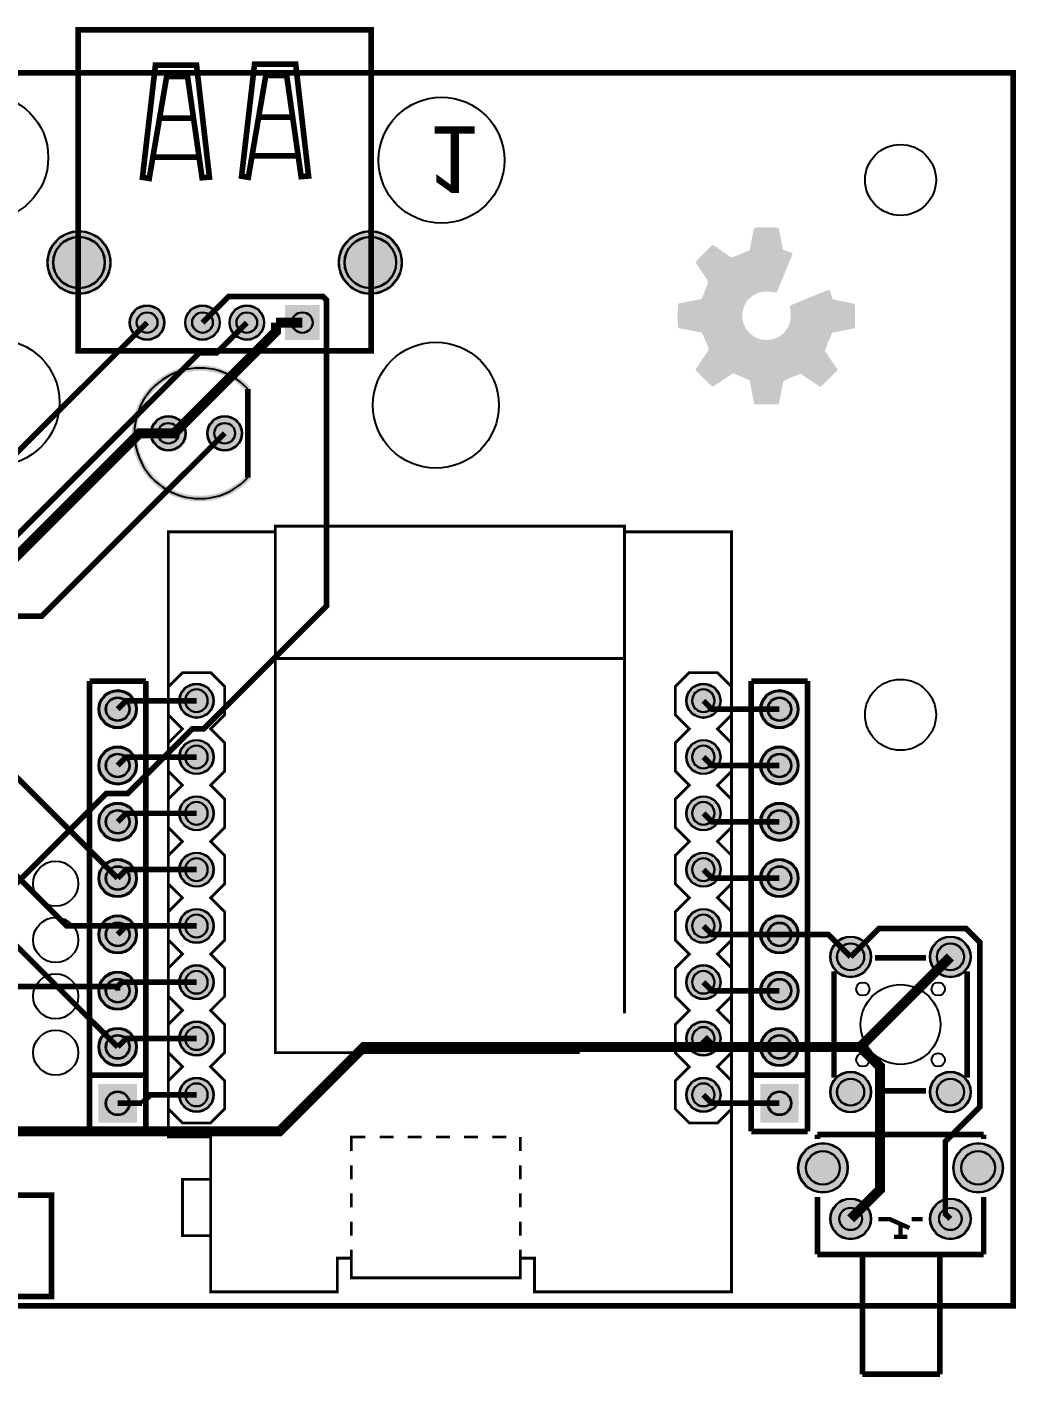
# Model space of a CAD drawing. Header units: millimetres. Extents: x 0 to 114, y 63 to 124.
# Drawn here: x 69.8 to 114.4, y 62.8 to 123.7 of the extents above; entities that cross this region are included whole.
import ezdxf

# ---------------------------------------------------------------- set-up
doc = ezdxf.new("R2010")
doc.units = ezdxf.units.MM
for name, color, linetype, true_color in [('BoardOutLine', 7, 'Continuous', 0xff00ff), ('BottomLayer', 7, 'Continuous', 0x0000ff), ('BottomSilkLayer', 7, 'Continuous', 0x66cc33), ('BottomSolderMaskLayer', 7, 'Continuous', 0xaa00ff), ('Document', 7, 'Continuous', 0xffffff), ('Multi-Layer', 7, 'Continuous', 0xc0c0c0), ('TopLayer', 7, 'Continuous', 0xff0000), ('TopSilkLayer', 7, 'Continuous', 0xffcc00), ('TopSolderMaskLayer', 7, 'Continuous', 0x800080)]:
    doc.layers.add(name, color=color, linetype=linetype, true_color=true_color)
doc.styles.get("Standard").update_dxf_attribs({"font": 'arial.ttf'})

msp = doc.modelspace()

# ---------------------------------------------------------------- hatches: boundary and pattern name
at = {"layer": 'BottomSolderMaskLayer'}
for points in [[(70.745, 113.115, 1), (73.596, 113.115, 1)], [(83.885, 113.115, 1), (86.736, 113.115, 1)], [(74.453, 110.405, 1), (76.028, 110.405, 1)], [(76.953, 110.405, 1), (78.528, 110.405, 1)], [(78.953, 110.405, 1), (80.528, 110.405, 1)], [(83.028, 109.618), (81.453, 109.618), (81.453, 111.193), (83.028, 111.193)], [(75.413, 105.41, 1), (76.987, 105.41, 1)], [(77.953, 105.41, 1), (79.527, 105.41, 1)], [(73.047, 92.964, 1), (74.782, 92.964, 1)], [(76.691, 93.345, 1), (78.25, 93.345, 1)], [(99.551, 93.345, 1), (101.11, 93.345, 1)], [(102.892, 92.964, 1), (104.627, 92.964, 1)], [(76.691, 90.805, 1), (78.25, 90.805, 1)], [(99.551, 90.805, 1), (101.11, 90.805, 1)], [(73.047, 90.424, 1), (74.782, 90.424, 1)], [(102.892, 90.424, 1), (104.627, 90.424, 1)], [(76.691, 88.265, 1), (78.25, 88.265, 1)], [(99.551, 88.265, 1), (101.11, 88.265, 1)], [(73.047, 87.884, 1), (74.782, 87.884, 1)], [(102.892, 87.884, 1), (104.627, 87.884, 1)], [(76.691, 85.725, 1), (78.25, 85.725, 1)], [(99.551, 85.725, 1), (101.11, 85.725, 1)], [(73.047, 85.344, 1), (74.782, 85.344, 1)], [(102.892, 85.344, 1), (104.627, 85.344, 1)], [(73.047, 82.804, 1), (74.782, 82.804, 1)], [(76.691, 83.185, 1), (78.25, 83.185, 1)], [(99.551, 83.185, 1), (101.11, 83.185, 1)], [(102.892, 82.804, 1), (104.627, 82.804, 1)], [(106.045, 81.79, 1), (107.896, 81.79, 1)], [(110.545, 81.79, 1), (112.396, 81.79, 1)], [(73.047, 80.264, 1), (74.782, 80.264, 1)], [(76.691, 80.645, 1), (78.25, 80.645, 1)], [(99.551, 80.645, 1), (101.11, 80.645, 1)], [(102.892, 80.264, 1), (104.627, 80.264, 1)], [(73.047, 77.724, 1), (74.782, 77.724, 1)], [(76.691, 78.105, 1), (78.25, 78.105, 1)], [(99.551, 78.105, 1), (101.11, 78.105, 1)], [(102.892, 77.724, 1), (104.627, 77.724, 1)], [(76.691, 75.565, 1), (78.25, 75.565, 1)], [(99.551, 75.565, 1), (101.11, 75.565, 1)], [(106.045, 75.69, 1), (107.896, 75.69, 1)], [(110.545, 75.69, 1), (112.396, 75.69, 1)], [(73.047, 74.317), (73.047, 76.052), (74.782, 76.052), (74.782, 74.317)], [(102.892, 74.317), (102.892, 76.052), (104.627, 76.052), (104.627, 74.317)], [(104.595, 72.27, 1), (106.845, 72.27, 1)], [(111.595, 72.27, 1), (113.845, 72.27, 1)], [(106.044, 69.97, 1), (107.895, 69.97, 1)], [(110.545, 69.971, 1), (112.395, 69.971, 1)]]:
    msp.add_hatch(color=256, dxfattribs=at).paths.add_polyline_path(points)
at = {"layer": 'Document'}
for points in [[(79.688, 107.323), (79.636, 107.378), (79.582, 107.432), (79.527, 107.484), (79.47, 107.535), (79.412, 107.584), (79.353, 107.631), (79.293, 107.677), (79.231, 107.721), (79.168, 107.764), (79.104, 107.805), (79.039, 107.844), (78.973, 107.882), (78.906, 107.917), (78.838, 107.951), (78.77, 107.983), (78.7, 108.013), (78.629, 108.041), (78.558, 108.068), (78.486, 108.092), (78.414, 108.114), (78.341, 108.135), (78.267, 108.153), (78.193, 108.17), (78.119, 108.184), (78.044, 108.197), (77.969, 108.207), (77.893, 108.216), (77.818, 108.222), (77.742, 108.227), (77.666, 108.229), (77.59, 108.229), (77.514, 108.228), (77.438, 108.224), (77.363, 108.218), (77.287, 108.21), (77.212, 108.2), (77.137, 108.188), (77.062, 108.174), (76.988, 108.158), (76.914, 108.141), (76.841, 108.121), (76.768, 108.099), (76.696, 108.075), (76.625, 108.049), (76.554, 108.022), (76.484, 107.992), (76.415, 107.961), (76.347, 107.927), (76.28, 107.892), (76.213, 107.855), (76.148, 107.817), (76.084, 107.776), (76.021, 107.734), (75.959, 107.69), (75.898, 107.645), (75.838, 107.598), (75.78, 107.549), (75.723, 107.499), (75.668, 107.447), (75.614, 107.394), (75.561, 107.339), (75.51, 107.283), (75.46, 107.226), (75.412, 107.167), (75.365, 107.107), (75.321, 107.046), (75.277, 106.984), (75.236, 106.92), (75.196, 106.855), (75.158, 106.79), (75.122, 106.723), (75.087, 106.655), (75.055, 106.587), (75.024, 106.518), (74.995, 106.447), (74.968, 106.376), (74.943, 106.305), (74.92, 106.232), (74.899, 106.16), (74.88, 106.086), (74.862, 106.012), (74.847, 105.938), (74.834, 105.863), (74.823, 105.788), (74.814, 105.713), (74.807, 105.637), (74.801, 105.561), (74.798, 105.486), (74.797, 105.41), (74.798, 105.334), (74.801, 105.258), (74.807, 105.182), (74.814, 105.107), (74.823, 105.031), (74.834, 104.956), (74.847, 104.882), (74.863, 104.807), (74.88, 104.733), (74.899, 104.66), (74.92, 104.587), (74.943, 104.515), (74.968, 104.443), (74.995, 104.372), (75.024, 104.302), (75.055, 104.233), (75.088, 104.164), (75.122, 104.096), (75.158, 104.03), (75.196, 103.964), (75.236, 103.899), (75.278, 103.836), (75.321, 103.773), (75.366, 103.712), (75.412, 103.652), (75.46, 103.594), (75.51, 103.536), (75.561, 103.48), (75.614, 103.426), (75.668, 103.372), (75.724, 103.321), (75.781, 103.27), (75.839, 103.222), (75.898, 103.175), (75.959, 103.129), (76.021, 103.086), (76.084, 103.043), (76.149, 103.003), (76.214, 102.964), (76.28, 102.928), (76.348, 102.892), (76.416, 102.859), (76.485, 102.828), (76.555, 102.798), (76.626, 102.771), (76.697, 102.745), (76.769, 102.721), (76.842, 102.699), (76.915, 102.679), (76.989, 102.661), (77.063, 102.646), (77.138, 102.632), (77.212, 102.62), (77.288, 102.61), (77.363, 102.602), (77.439, 102.596), (77.515, 102.592), (77.591, 102.591), (77.666, 102.591), (77.742, 102.593), (77.818, 102.598), (77.894, 102.604), (77.969, 102.613), (78.044, 102.623), (78.119, 102.636), (78.194, 102.65), (78.268, 102.667), (78.341, 102.685), (78.414, 102.706), (78.487, 102.728), (78.559, 102.753), (78.63, 102.779), (78.7, 102.807), (78.77, 102.837), (78.839, 102.869), (78.907, 102.903), (78.974, 102.939), (79.04, 102.976), (79.105, 103.015), (79.169, 103.056), (79.232, 103.099), (79.293, 103.143), (79.354, 103.189), (79.413, 103.237), (79.471, 103.286), (79.527, 103.337), (79.582, 103.389), (79.636, 103.442), (79.688, 103.497), (79.7, 103.509), (79.714, 103.519), (79.728, 103.527), (79.744, 103.533), (79.76, 103.536), (79.776, 103.538), (79.793, 103.538), (79.81, 103.535), (79.825, 103.53), (79.841, 103.524), (79.855, 103.515), (79.868, 103.505), (79.879, 103.493), (79.889, 103.479), (79.897, 103.464), (79.903, 103.449), (79.907, 103.433), (79.908, 103.416), (79.908, 103.4), (79.905, 103.383), (79.901, 103.367), (79.894, 103.352), (79.885, 103.338), (79.875, 103.325), (79.82, 103.268), (79.765, 103.212), (79.707, 103.157), (79.648, 103.104), (79.588, 103.052), (79.527, 103.002), (79.464, 102.954), (79.4, 102.907), (79.335, 102.862), (79.269, 102.819), (79.202, 102.777), (79.133, 102.737), (79.064, 102.699), (78.994, 102.662), (78.923, 102.628), (78.85, 102.595), (78.778, 102.564), (78.704, 102.535), (78.629, 102.508), (78.554, 102.483), (78.479, 102.46), (78.402, 102.439), (78.326, 102.419), (78.248, 102.402), (78.171, 102.387), (78.093, 102.374), (78.014, 102.362), (77.936, 102.353), (77.857, 102.346), (77.778, 102.341), (77.699, 102.338), (77.619, 102.337), (77.54, 102.338), (77.461, 102.341), (77.382, 102.346), (77.303, 102.353), (77.225, 102.362), (77.146, 102.373), (77.068, 102.386), (76.99, 102.401), (76.913, 102.418), (76.836, 102.437), (76.76, 102.458), (76.684, 102.482), (76.609, 102.507), (76.535, 102.533), (76.461, 102.562), (76.388, 102.593), (76.316, 102.626), (76.244, 102.66), (76.174, 102.696), (76.105, 102.734), (76.036, 102.774), (75.969, 102.816), (75.903, 102.859), (75.837, 102.904), (75.773, 102.951), (75.711, 102.999), (75.649, 103.049), (75.589, 103.1), (75.53, 103.153), (75.473, 103.208), (75.417, 103.264), (75.362, 103.321), (75.309, 103.38), (75.258, 103.44), (75.208, 103.502), (75.159, 103.564), (75.113, 103.628), (75.068, 103.693), (75.024, 103.76), (74.982, 103.827), (74.943, 103.895), (74.904, 103.965), (74.868, 104.035), (74.834, 104.106), (74.801, 104.178), (74.77, 104.251), (74.741, 104.325), (74.714, 104.4), (74.689, 104.475), (74.666, 104.55), (74.645, 104.627), (74.626, 104.703), (74.609, 104.781), (74.593, 104.858), (74.58, 104.937), (74.569, 105.015), (74.56, 105.094), (74.553, 105.172), (74.547, 105.251), (74.544, 105.331), (74.543, 105.41), (74.544, 105.489), (74.547, 105.568), (74.553, 105.647), (74.56, 105.726), (74.569, 105.804), (74.58, 105.883), (74.593, 105.961), (74.608, 106.039), (74.626, 106.116), (74.645, 106.193), (74.666, 106.269), (74.689, 106.345), (74.714, 106.42), (74.741, 106.494), (74.77, 106.568), (74.801, 106.641), (74.833, 106.713), (74.868, 106.784), (74.904, 106.855), (74.942, 106.924), (74.982, 106.993), (75.024, 107.06), (75.067, 107.126), (75.112, 107.191), (75.159, 107.255), (75.207, 107.318), (75.257, 107.379), (75.309, 107.439), (75.362, 107.498), (75.416, 107.556), (75.472, 107.612), (75.53, 107.666), (75.589, 107.719), (75.649, 107.771), (75.71, 107.821), (75.773, 107.869), (75.837, 107.916), (75.902, 107.961), (75.968, 108.004), (76.036, 108.045), (76.104, 108.085), (76.173, 108.123), (76.244, 108.16), (76.315, 108.194), (76.387, 108.227), (76.46, 108.257), (76.534, 108.286), (76.608, 108.313), (76.684, 108.338), (76.759, 108.361), (76.836, 108.382), (76.912, 108.402), (76.99, 108.419), (77.067, 108.434), (77.146, 108.447), (77.224, 108.458), (77.303, 108.467), (77.381, 108.474), (77.46, 108.479), (77.54, 108.482), (77.619, 108.483), (77.698, 108.482), (77.777, 108.479), (77.856, 108.474), (77.935, 108.467), (78.014, 108.458), (78.092, 108.446), (78.17, 108.433), (78.248, 108.418), (78.325, 108.401), (78.402, 108.381), (78.478, 108.36), (78.554, 108.337), (78.629, 108.312), (78.703, 108.285), (78.777, 108.256), (78.85, 108.225), (78.922, 108.193), (78.993, 108.158), (79.064, 108.122), (79.133, 108.083), (79.201, 108.043), (79.269, 108.002), (79.335, 107.958), (79.4, 107.913), (79.464, 107.867), (79.526, 107.818), (79.588, 107.768), (79.648, 107.717), (79.707, 107.663), (79.764, 107.609), (79.82, 107.553), (79.874, 107.495), (79.885, 107.482), (79.894, 107.468), (79.9, 107.453), (79.905, 107.437), (79.908, 107.421), (79.908, 107.404), (79.906, 107.388), (79.902, 107.372), (79.896, 107.356), (79.889, 107.341), (79.879, 107.328), (79.867, 107.316), (79.854, 107.305), (79.84, 107.297), (79.825, 107.29), (79.809, 107.285), (79.793, 107.283), (79.776, 107.282), (79.76, 107.284), (79.743, 107.288), (79.728, 107.294), (79.713, 107.302), (79.7, 107.312), (79.688, 107.323)], [(79.908, 107.409), (79.908, 103.41), (79.907, 103.394), (79.904, 103.377), (79.898, 103.362), (79.891, 103.347), (79.882, 103.333), (79.871, 103.32), (79.858, 103.309), (79.845, 103.3), (79.83, 103.293), (79.814, 103.288), (79.798, 103.284), (79.781, 103.283), (79.765, 103.284), (79.748, 103.288), (79.733, 103.293), (79.718, 103.3), (79.704, 103.309), (79.691, 103.32), (79.68, 103.333), (79.671, 103.347), (79.664, 103.362), (79.658, 103.377), (79.655, 103.394), (79.654, 103.41), (79.654, 107.409), (79.655, 107.426), (79.658, 107.442), (79.664, 107.458), (79.671, 107.473), (79.68, 107.487), (79.691, 107.499), (79.704, 107.51), (79.718, 107.519), (79.733, 107.527), (79.748, 107.532), (79.765, 107.535), (79.781, 107.536), (79.798, 107.535), (79.814, 107.532), (79.83, 107.527), (79.845, 107.519), (79.858, 107.51), (79.871, 107.499), (79.882, 107.487), (79.891, 107.473), (79.898, 107.458), (79.904, 107.442), (79.907, 107.426), (79.908, 107.409)]]:
    msp.add_hatch(color=256, dxfattribs=at).paths.add_polyline_path(points)
at = {"layer": 'Multi-Layer'}
for points in [[(70.77, 113.115, 1), (73.57, 113.115, 1)], [(83.91, 113.115, 1), (86.71, 113.115, 1)], [(74.478, 110.405, 1), (76.002, 110.405, 1)], [(76.978, 110.405, 1), (78.502, 110.405, 1)], [(78.978, 110.405, 1), (80.502, 110.405, 1)], [(83.002, 109.643), (81.478, 109.643), (81.478, 111.167), (83.002, 111.167)], [(75.438, 105.41, 1), (76.962, 105.41, 1)], [(77.978, 105.41, 1), (79.502, 105.41, 1)], [(76.716, 93.345, 1), (78.224, 93.345, 1)], [(99.576, 93.345, 1), (101.084, 93.345, 1)], [(73.098, 92.964, 1), (74.731, 92.964, 1)], [(102.943, 92.964, 1), (104.576, 92.964, 1)], [(76.716, 90.805, 1), (78.224, 90.805, 1)], [(99.576, 90.805, 1), (101.084, 90.805, 1)], [(73.098, 90.424, 1), (74.731, 90.424, 1)], [(102.943, 90.424, 1), (104.576, 90.424, 1)], [(76.716, 88.265, 1), (78.224, 88.265, 1)], [(99.576, 88.265, 1), (101.084, 88.265, 1)], [(73.098, 87.884, 1), (74.731, 87.884, 1)], [(102.943, 87.884, 1), (104.576, 87.884, 1)], [(73.098, 85.344, 1), (74.731, 85.344, 1)], [(76.716, 85.725, 1), (78.224, 85.725, 1)], [(99.576, 85.725, 1), (101.084, 85.725, 1)], [(102.943, 85.344, 1), (104.576, 85.344, 1)], [(73.098, 82.804, 1), (74.731, 82.804, 1)], [(76.716, 83.185, 1), (78.224, 83.185, 1)], [(99.576, 83.185, 1), (101.084, 83.185, 1)], [(102.943, 82.804, 1), (104.576, 82.804, 1)], [(106.07, 81.79, 1), (107.87, 81.79, 1)], [(110.57, 81.79, 1), (112.37, 81.79, 1)], [(73.098, 80.264, 1), (74.731, 80.264, 1)], [(76.716, 80.645, 1), (78.224, 80.645, 1)], [(99.576, 80.645, 1), (101.084, 80.645, 1)], [(102.943, 80.264, 1), (104.576, 80.264, 1)], [(76.716, 78.105, 1), (78.224, 78.105, 1)], [(99.576, 78.105, 1), (101.084, 78.105, 1)], [(73.098, 77.724, 1), (74.731, 77.724, 1)], [(102.943, 77.724, 1), (104.576, 77.724, 1)], [(76.716, 75.565, 1), (78.224, 75.565, 1)], [(99.576, 75.565, 1), (101.084, 75.565, 1)], [(106.07, 75.69, 1), (107.87, 75.69, 1)], [(110.57, 75.69, 1), (112.37, 75.69, 1)], [(73.098, 74.368), (73.098, 76.001), (74.731, 76.001), (74.731, 74.368)], [(102.943, 74.368), (102.943, 76.001), (104.576, 76.001), (104.576, 74.368)], [(104.62, 72.27, 1), (106.82, 72.27, 1)], [(111.62, 72.27, 1), (113.82, 72.27, 1)], [(106.07, 69.97, 1), (107.87, 69.97, 1)], [(110.57, 69.971, 1), (112.37, 69.971, 1)]]:
    msp.add_hatch(color=256, dxfattribs=at).paths.add_polyline_path(points)
at = {"layer": 'TopSilkLayer'}
msp.add_hatch(color=256, dxfattribs=at).paths.add_polyline_path([(107.146, 111.246), (107.103, 111.261), (106.996, 111.286), (106.838, 111.318), (106.653, 111.356), (106.464, 111.39), (106.311, 111.421), (106.205, 111.444), (106.164, 111.457), (106.153, 111.475), (106.126, 111.555), (106.089, 111.672), (106.067, 111.74), (106.027, 111.841), (105.999, 111.884), (105.983, 111.879), (105.902, 111.852), (105.769, 111.798), (105.593, 111.73), (105.388, 111.647), (105.167, 111.559), (104.944, 111.466), (104.731, 111.378), (104.54, 111.299), (104.386, 111.234), (104.28, 111.185), (104.237, 111.164), (104.233, 111.153), (104.235, 111.083), (104.249, 110.975), (104.275, 110.731), (104.24, 110.435), (104.134, 110.167), (103.953, 109.932), (103.738, 109.763), (103.477, 109.653), (103.181, 109.616), (102.901, 109.648), (102.638, 109.752), (102.407, 109.934), (102.231, 110.153), (102.117, 110.417), (102.078, 110.711), (102.089, 110.862), (102.161, 111.128), (102.286, 111.365), (102.326, 111.415), (102.532, 111.607), (102.782, 111.739), (103.057, 111.805), (103.341, 111.798), (103.375, 111.792), (103.491, 111.776), (103.57, 111.765), (103.635, 111.758), (103.991, 112.62), (104.048, 112.757), (104.145, 112.994), (104.228, 113.199), (104.293, 113.36), (104.336, 113.472), (104.352, 113.517), (104.352, 113.52), (104.334, 113.545), (104.269, 113.574), (104.143, 113.617), (104.057, 113.646), (103.962, 113.68), (103.923, 113.698), (103.91, 113.736), (103.89, 113.838), (103.858, 113.989), (103.824, 114.17), (103.791, 114.346), (103.759, 114.504), (103.732, 114.618), (103.718, 114.672), (103.712, 114.677), (103.666, 114.688), (103.565, 114.698), (103.403, 114.702), (103.172, 114.704), (103.136, 114.704), (102.94, 114.702), (102.778, 114.698), (102.669, 114.693), (102.624, 114.684), (102.606, 114.634), (102.583, 114.521), (102.549, 114.361), (102.513, 114.17), (102.421, 113.676), (102.033, 113.511), (101.915, 113.461), (101.769, 113.402), (101.665, 113.359), (101.615, 113.344), (101.575, 113.362), (101.48, 113.421), (101.347, 113.508), (101.194, 113.614), (101.045, 113.716), (100.911, 113.808), (100.814, 113.872), (100.77, 113.901), (100.756, 113.905), (100.731, 113.894), (100.688, 113.861), (100.618, 113.795), (100.508, 113.689), (100.352, 113.533), (100.336, 113.517), (100.189, 113.366), (100.072, 113.245), (99.998, 113.165), (99.973, 113.129), (100, 113.084), (100.063, 112.989), (100.153, 112.852), (100.262, 112.692), (100.268, 112.683), (100.377, 112.523), (100.465, 112.389), (100.526, 112.292), (100.548, 112.249), (100.546, 112.232), (100.521, 112.153), (100.478, 112.031), (100.418, 111.886), (100.359, 111.737), (100.302, 111.604), (100.257, 111.509), (100.232, 111.469), (100.18, 111.457), (100.063, 111.433), (99.903, 111.403), (99.709, 111.367), (99.695, 111.363), (99.504, 111.327), (99.346, 111.295), (99.237, 111.268), (99.192, 111.252), (99.19, 111.25), (99.181, 111.191), (99.176, 111.07), (99.172, 110.902), (99.17, 110.702), (99.172, 110.639), (99.174, 110.422), (99.179, 110.277), (99.19, 110.19), (99.204, 110.158), (99.206, 110.16), (99.26, 110.145), (99.378, 110.12), (99.542, 110.09), (99.734, 110.052), (99.747, 110.05), (99.937, 110.014), (100.093, 109.984), (100.206, 109.96), (100.253, 109.95), (100.259, 109.944), (100.289, 109.885), (100.343, 109.777), (100.402, 109.639), (100.465, 109.493), (100.521, 109.359), (100.558, 109.253), (100.575, 109.201), (100.573, 109.199), (100.544, 109.145), (100.479, 109.041), (100.386, 108.901), (100.275, 108.736), (100.257, 108.71), (100.147, 108.551), (100.057, 108.418), (99.996, 108.324), (99.973, 108.283), (99.987, 108.261), (100.048, 108.19), (100.147, 108.087), (100.268, 107.963), (100.397, 107.838), (100.523, 107.715), (100.634, 107.611), (100.715, 107.541), (100.754, 107.516), (100.758, 107.516), (100.81, 107.547), (100.912, 107.613), (101.054, 107.705), (101.221, 107.818), (101.248, 107.838), (101.408, 107.947), (101.541, 108.033), (101.634, 108.094), (101.672, 108.114), (101.69, 108.111), (101.769, 108.078), (101.897, 108.026), (102.055, 107.958), (102.419, 107.805), (102.516, 107.27), (102.527, 107.22), (102.563, 107.029), (102.595, 106.871), (102.619, 106.765), (102.629, 106.722), (102.633, 106.722), (102.692, 106.717), (102.814, 106.713), (102.985, 106.711), (103.183, 106.711), (103.33, 106.711), (103.508, 106.713), (103.623, 106.717), (103.693, 106.726), (103.727, 106.738), (103.738, 106.756), (103.75, 106.808), (103.773, 106.925), (103.806, 107.087), (103.84, 107.275), (103.87, 107.435), (103.908, 107.609), (103.939, 107.73), (103.96, 107.784), (103.98, 107.796), (104.064, 107.834), (104.197, 107.891), (104.355, 107.956), (104.718, 108.096), (104.914, 107.961), (105.032, 107.882), (105.199, 107.769), (105.358, 107.661), (105.607, 107.494), (106.38, 108.252), (106.362, 108.299), (106.34, 108.339), (106.279, 108.432), (106.191, 108.563), (106.085, 108.719), (105.997, 108.85), (105.904, 108.983), (105.841, 109.079), (105.812, 109.122), (105.816, 109.143), (105.841, 109.226), (105.887, 109.352), (105.948, 109.499), (106.01, 109.65), (106.069, 109.788), (106.115, 109.892), (106.146, 109.941), (106.191, 109.957), (106.299, 109.978), (106.453, 110.011), (106.64, 110.047), (106.829, 110.081), (106.987, 110.113), (107.1, 110.136), (107.148, 110.149), (107.161, 110.18), (107.172, 110.277), (107.173, 110.447), (107.173, 110.695), (107.172, 110.736), (107.168, 110.93), (107.161, 111.092), (107.155, 111.202)])
at = {"layer": 'TopSolderMaskLayer'}
for points in [[(70.745, 113.115, 1), (73.596, 113.115, 1)], [(83.885, 113.115, 1), (86.736, 113.115, 1)], [(74.453, 110.405, 1), (76.028, 110.405, 1)], [(76.953, 110.405, 1), (78.528, 110.405, 1)], [(78.953, 110.405, 1), (80.528, 110.405, 1)], [(83.028, 109.618), (81.453, 109.618), (81.453, 111.193), (83.028, 111.193)], [(75.413, 105.41, 1), (76.987, 105.41, 1)], [(77.953, 105.41, 1), (79.527, 105.41, 1)], [(73.047, 92.964, 1), (74.782, 92.964, 1)], [(76.691, 93.345, 1), (78.25, 93.345, 1)], [(99.551, 93.345, 1), (101.11, 93.345, 1)], [(102.892, 92.964, 1), (104.627, 92.964, 1)], [(76.691, 90.805, 1), (78.25, 90.805, 1)], [(99.551, 90.805, 1), (101.11, 90.805, 1)], [(73.047, 90.424, 1), (74.782, 90.424, 1)], [(102.892, 90.424, 1), (104.627, 90.424, 1)], [(76.691, 88.265, 1), (78.25, 88.265, 1)], [(99.551, 88.265, 1), (101.11, 88.265, 1)], [(73.047, 87.884, 1), (74.782, 87.884, 1)], [(102.892, 87.884, 1), (104.627, 87.884, 1)], [(76.691, 85.725, 1), (78.25, 85.725, 1)], [(99.551, 85.725, 1), (101.11, 85.725, 1)], [(73.047, 85.344, 1), (74.782, 85.344, 1)], [(102.892, 85.344, 1), (104.627, 85.344, 1)], [(73.047, 82.804, 1), (74.782, 82.804, 1)], [(76.691, 83.185, 1), (78.25, 83.185, 1)], [(99.551, 83.185, 1), (101.11, 83.185, 1)], [(102.892, 82.804, 1), (104.627, 82.804, 1)], [(106.045, 81.79, 1), (107.896, 81.79, 1)], [(110.545, 81.79, 1), (112.396, 81.79, 1)], [(73.047, 80.264, 1), (74.782, 80.264, 1)], [(76.691, 80.645, 1), (78.25, 80.645, 1)], [(99.551, 80.645, 1), (101.11, 80.645, 1)], [(102.892, 80.264, 1), (104.627, 80.264, 1)], [(73.047, 77.724, 1), (74.782, 77.724, 1)], [(76.691, 78.105, 1), (78.25, 78.105, 1)], [(99.551, 78.105, 1), (101.11, 78.105, 1)], [(102.892, 77.724, 1), (104.627, 77.724, 1)], [(76.691, 75.565, 1), (78.25, 75.565, 1)], [(99.551, 75.565, 1), (101.11, 75.565, 1)], [(106.045, 75.69, 1), (107.896, 75.69, 1)], [(110.545, 75.69, 1), (112.396, 75.69, 1)], [(73.047, 74.317), (73.047, 76.052), (74.782, 76.052), (74.782, 74.317)], [(102.892, 74.317), (102.892, 76.052), (104.627, 76.052), (104.627, 74.317)], [(104.595, 72.27, 1), (106.845, 72.27, 1)], [(111.595, 72.27, 1), (113.845, 72.27, 1)], [(106.044, 69.97, 1), (107.895, 69.97, 1)], [(110.545, 69.971, 1), (112.395, 69.971, 1)]]:
    msp.add_hatch(color=256, dxfattribs=at).paths.add_polyline_path(points)

# ---------------------------------------------------------------- linework, layer by layer
at = {"layer": 'BoardOutLine', "const_width": 0.254}
msp.add_lwpolyline([(0, 118.082), (0, 121.666), (114.3, 121.666), (114.3, 66.04), (0, 66.04), (0, 118.082)], close=True, dxfattribs=at)
at = {"layer": 'BottomLayer'}
for points, const_width in [([(62.611, 73.914), (62.611, 78.369), (73.396, 89.154), (74.355, 89.154), (77.276, 92.075), (77.79, 92.075), (83.33, 97.615), (83.33, 111.421), (83.174, 111.577), (78.912, 111.577), (77.74, 110.405)], 0.254), ([(60.071, 73.914), (58.945, 72.788), (56.573, 72.788), (56.35, 73.01), (56.35, 74.8), (61.279, 79.729), (61.279, 81.712), (65.278, 85.711), (65.278, 96.722), (77.596, 109.04), (78.375, 109.04), (79.74, 110.405)], 0.254), ([(75.24, 110.405), (61.341, 96.506)], 0.254), ([(81.053, 110.405), (81.053, 110.002), (76.461, 105.41), (76.2, 105.41)], 0.45), ([(82.24, 110.405), (81.053, 110.405)], 0.45), ([(57.531, 75.127), (57.889, 75.127), (67.159, 84.397), (67.159, 97.666), (74.903, 105.41), (76.2, 105.41)], 0.45), ([(68.58, 97.155), (70.485, 97.155), (78.74, 105.41)], 0.254), ([(106.97, 81.79), (108.25, 83.07), (112.167, 83.07), (112.796, 82.44), (112.796, 75.015), (111.24, 73.459), (111.24, 70.2), (111.47, 69.971)], 0.254), ([(73.914, 77.724), (69.088, 82.55), (68.58, 82.55)], 0.254), ([(107.404, 77.724), (111.47, 81.79)], 0.45), ([(103.759, 77.724), (107.404, 77.724)], 0.45), ([(107.404, 77.724), (108.301, 76.827), (108.301, 71.302), (106.97, 69.97)], 0.45)]:
    msp.add_lwpolyline(points, dxfattribs=dict(at, const_width=const_width))
at = {"layer": 'BottomSilkLayer'}
for centre in [(67.945, 117.856), (88.519, 117.729)]:
    msp.add_circle(centre, 2.84, dxfattribs=at)
at = {"layer": 'BottomSolderMaskLayer'}
for points in [[(77.47, 93.862), (77.47, 93.862)], [(100.33, 93.862), (100.33, 93.862)], [(77.47, 92.828), (77.47, 92.828)], [(100.33, 92.828), (100.33, 92.828)], [(77.47, 91.322), (77.47, 91.322)], [(100.33, 91.322), (100.33, 91.322)], [(77.47, 90.288), (77.47, 90.288)], [(100.33, 90.288), (100.33, 90.288)], [(77.47, 88.782), (77.47, 88.782)], [(100.33, 88.782), (100.33, 88.782)], [(77.47, 87.748), (77.47, 87.748)], [(100.33, 87.748), (100.33, 87.748)], [(77.47, 86.242), (77.47, 86.242)], [(100.33, 86.242), (100.33, 86.242)], [(77.47, 85.208), (77.47, 85.208)], [(100.33, 85.208), (100.33, 85.208)], [(77.47, 83.702), (77.47, 83.702)], [(100.33, 83.702), (100.33, 83.702)], [(77.47, 82.668), (77.47, 82.668)], [(100.33, 82.668), (100.33, 82.668)], [(77.47, 81.162), (77.47, 81.162)], [(100.33, 81.162), (100.33, 81.162)], [(77.47, 80.128), (77.47, 80.128)], [(100.33, 80.128), (100.33, 80.128)], [(77.47, 78.622), (77.47, 78.622)], [(100.33, 78.622), (100.33, 78.622)], [(77.47, 77.588), (77.47, 77.588)], [(100.33, 77.588), (100.33, 77.588)], [(77.47, 76.082), (77.47, 76.082)], [(100.33, 76.082), (100.33, 76.082)], [(77.47, 75.048), (77.47, 75.048)], [(100.33, 75.048), (100.33, 75.048)]]:
    msp.add_lwpolyline(points, close=True, dxfattribs=at)
for centre, radius in [((72.17, 113.115), 1.425), ((85.31, 113.115), 1.425), ((72.17, 113.115), 1.171), ((85.31, 113.115), 1.171), ((75.24, 110.405), 0.787), ((75.24, 110.405), 0.472), ((77.74, 110.405), 0.787), ((77.74, 110.405), 0.472), ((79.74, 110.405), 0.787), ((79.74, 110.405), 0.472), ((82.24, 110.405), 0.472), ((76.2, 105.41), 0.787), ((78.74, 105.41), 0.787), ((76.2, 105.41), 0.472), ((78.74, 105.41), 0.472), ((73.914, 92.964), 0.867), ((77.47, 93.345), 0.779), ((100.33, 93.345), 0.779), ((103.759, 92.964), 0.867), ((73.914, 92.964), 0.542), ((103.759, 92.964), 0.542), ((77.47, 90.805), 0.779), ((100.33, 90.805), 0.779), ((73.914, 90.424), 0.867), ((73.914, 90.424), 0.542), ((103.759, 90.424), 0.867), ((103.759, 90.424), 0.542), ((77.47, 88.265), 0.779), ((100.33, 88.265), 0.779), ((73.914, 87.884), 0.867), ((73.914, 87.884), 0.542), ((103.759, 87.884), 0.867), ((103.759, 87.884), 0.542), ((77.47, 85.725), 0.779), ((100.33, 85.725), 0.779), ((73.914, 85.344), 0.867), ((73.914, 85.344), 0.542), ((103.759, 85.344), 0.867), ((103.759, 85.344), 0.542), ((73.914, 82.804), 0.867), ((77.47, 83.185), 0.779), ((100.33, 83.185), 0.779), ((103.759, 82.804), 0.867), ((73.914, 82.804), 0.542), ((103.759, 82.804), 0.542), ((106.97, 81.79), 0.925), ((106.97, 81.79), 0.617), ((111.47, 81.79), 0.925), ((111.47, 81.79), 0.617), ((73.914, 80.264), 0.867), ((77.47, 80.645), 0.779), ((100.33, 80.645), 0.779), ((103.759, 80.264), 0.867), ((73.914, 80.264), 0.542), ((103.759, 80.264), 0.542), ((73.914, 77.724), 0.867), ((77.47, 78.105), 0.779), ((100.33, 78.105), 0.779), ((103.759, 77.724), 0.867), ((73.914, 77.724), 0.542), ((103.759, 77.724), 0.542), ((77.47, 75.565), 0.779), ((100.33, 75.565), 0.779), ((106.97, 75.69), 0.925), ((106.97, 75.69), 0.617), ((111.47, 75.69), 0.925), ((111.47, 75.69), 0.617), ((73.914, 75.184), 0.542), ((103.759, 75.184), 0.542), ((105.72, 72.27), 1.125), ((112.72, 72.27), 1.125), ((105.72, 72.27), 0.767), ((112.72, 72.27), 0.767), ((106.97, 69.97), 0.925), ((111.47, 69.971), 0.925), ((106.97, 69.97), 0.514), ((111.47, 69.97), 0.514)]:
    msp.add_circle(centre, radius, dxfattribs=at)
for centre, start, end in [((77.47, 93.345), 90, 270), ((77.47, 93.345), 270, 90), ((100.33, 93.345), 90, 270), ((100.33, 93.345), 270, 90), ((77.47, 90.805), 90, 270), ((77.47, 90.805), 270, 90), ((100.33, 90.805), 90, 270), ((100.33, 90.805), 270, 90), ((77.47, 88.265), 90, 270), ((77.47, 88.265), 270, 90), ((100.33, 88.265), 90, 270), ((100.33, 88.265), 270, 90), ((77.47, 85.725), 90, 270), ((77.47, 85.725), 270, 90), ((100.33, 85.725), 90, 270), ((100.33, 85.725), 270, 90), ((77.47, 83.185), 90, 270), ((77.47, 83.185), 270, 90), ((100.33, 83.185), 90, 270), ((100.33, 83.185), 270, 90), ((77.47, 80.645), 90, 270), ((77.47, 80.645), 270, 90), ((100.33, 80.645), 90, 270), ((100.33, 80.645), 270, 90), ((77.47, 78.105), 90, 270), ((77.47, 78.105), 270, 90), ((100.33, 78.105), 90, 270), ((100.33, 78.105), 270, 90), ((77.47, 75.565), 90, 270), ((77.47, 75.565), 270, 90), ((100.33, 75.565), 90, 270), ((100.33, 75.565), 270, 90)]:
    msp.add_arc(centre, 0.517, start, end, dxfattribs=at)
at = {"layer": 'Multi-Layer'}
for points in [[(77.47, 93.845), (77.47, 93.845)], [(100.33, 93.845), (100.33, 93.845)], [(77.47, 92.845), (77.47, 92.845)], [(100.33, 92.845), (100.33, 92.845)], [(77.47, 91.305), (77.47, 91.305)], [(100.33, 91.305), (100.33, 91.305)], [(77.47, 90.305), (77.47, 90.305)], [(100.33, 90.305), (100.33, 90.305)], [(77.47, 88.765), (77.47, 88.765)], [(100.33, 88.765), (100.33, 88.765)], [(77.47, 87.765), (77.47, 87.765)], [(100.33, 87.765), (100.33, 87.765)], [(77.47, 86.225), (77.47, 86.225)], [(100.33, 86.225), (100.33, 86.225)], [(77.47, 85.225), (77.47, 85.225)], [(100.33, 85.225), (100.33, 85.225)], [(77.47, 83.685), (77.47, 83.685)], [(100.33, 83.685), (100.33, 83.685)], [(77.47, 82.685), (77.47, 82.685)], [(100.33, 82.685), (100.33, 82.685)], [(77.47, 81.145), (77.47, 81.145)], [(100.33, 81.145), (100.33, 81.145)], [(77.47, 80.145), (77.47, 80.145)], [(100.33, 80.145), (100.33, 80.145)], [(77.47, 78.605), (77.47, 78.605)], [(100.33, 78.605), (100.33, 78.605)], [(77.47, 77.605), (77.47, 77.605)], [(100.33, 77.605), (100.33, 77.605)], [(77.47, 76.065), (77.47, 76.065)], [(100.33, 76.065), (100.33, 76.065)], [(77.47, 75.065), (77.47, 75.065)], [(100.33, 75.065), (100.33, 75.065)]]:
    msp.add_lwpolyline(points, close=True, dxfattribs=at)
for centre, radius in [((109.22, 116.84), 1.6), ((72.17, 113.115), 1.4), ((85.31, 113.115), 1.4), ((72.17, 113.115), 1.15), ((85.31, 113.115), 1.15), ((75.24, 110.405), 0.762), ((75.24, 110.405), 0.457), ((77.74, 110.405), 0.762), ((77.74, 110.405), 0.457), ((79.74, 110.405), 0.762), ((79.74, 110.405), 0.457), ((82.24, 110.405), 0.457), ((76.2, 105.41), 0.762), ((78.74, 105.41), 0.762), ((76.2, 105.41), 0.457), ((78.74, 105.41), 0.457), ((77.47, 93.345), 0.754), ((100.33, 93.345), 0.754), ((109.22, 92.71), 1.6), ((73.914, 92.964), 0.817), ((73.914, 92.964), 0.511), ((103.759, 92.964), 0.817), ((103.759, 92.964), 0.511), ((77.47, 90.805), 0.754), ((100.33, 90.805), 0.754), ((73.914, 90.424), 0.817), ((73.914, 90.424), 0.511), ((103.759, 90.424), 0.817), ((103.759, 90.424), 0.511), ((77.47, 88.265), 0.754), ((100.33, 88.265), 0.754), ((73.914, 87.884), 0.817), ((73.914, 87.884), 0.511), ((103.759, 87.884), 0.817), ((103.759, 87.884), 0.511), ((73.914, 85.344), 0.817), ((77.47, 85.725), 0.754), ((100.33, 85.725), 0.754), ((103.759, 85.344), 0.817), ((73.914, 85.344), 0.511), ((103.759, 85.344), 0.511), ((73.914, 82.804), 0.817), ((77.47, 83.185), 0.754), ((100.33, 83.185), 0.754), ((103.759, 82.804), 0.817), ((73.914, 82.804), 0.511), ((103.759, 82.804), 0.511), ((106.97, 81.79), 0.9), ((106.97, 81.79), 0.6), ((111.47, 81.79), 0.9), ((111.47, 81.79), 0.6), ((73.914, 80.264), 0.817), ((77.47, 80.645), 0.754), ((100.33, 80.645), 0.754), ((103.759, 80.264), 0.817), ((73.914, 80.264), 0.511), ((103.759, 80.264), 0.511), ((77.47, 78.105), 0.754), ((100.33, 78.105), 0.754), ((73.914, 77.724), 0.817), ((73.914, 77.724), 0.511), ((103.759, 77.724), 0.817), ((103.759, 77.724), 0.511), ((77.47, 75.565), 0.754), ((100.33, 75.565), 0.754), ((106.97, 75.69), 0.9), ((106.97, 75.69), 0.6), ((111.47, 75.69), 0.9), ((111.47, 75.69), 0.6), ((73.914, 75.184), 0.511), ((103.759, 75.184), 0.511), ((105.72, 72.27), 1.1), ((112.72, 72.27), 1.1), ((105.72, 72.27), 0.75), ((112.72, 72.27), 0.75), ((106.97, 69.97), 0.9), ((111.47, 69.971), 0.9), ((106.97, 69.97), 0.5), ((111.47, 69.97), 0.5)]:
    msp.add_circle(centre, radius, dxfattribs=at)
for centre, start, end in [((77.47, 93.345), 90, 270), ((77.47, 93.345), 270, 90), ((100.33, 93.345), 90, 270), ((100.33, 93.345), 270, 90), ((77.47, 90.805), 90, 270), ((77.47, 90.805), 270, 90), ((100.33, 90.805), 90, 270), ((100.33, 90.805), 270, 90), ((77.47, 88.265), 90, 270), ((77.47, 88.265), 270, 90), ((100.33, 88.265), 90, 270), ((100.33, 88.265), 270, 90), ((77.47, 85.725), 90, 270), ((77.47, 85.725), 270, 90), ((100.33, 85.725), 90, 270), ((100.33, 85.725), 270, 90), ((77.47, 83.185), 90, 270), ((77.47, 83.185), 270, 90), ((100.33, 83.185), 90, 270), ((100.33, 83.185), 270, 90), ((77.47, 80.645), 90, 270), ((77.47, 80.645), 270, 90), ((100.33, 80.645), 90, 270), ((100.33, 80.645), 270, 90), ((77.47, 78.105), 90, 270), ((77.47, 78.105), 270, 90), ((100.33, 78.105), 90, 270), ((100.33, 78.105), 270, 90), ((77.47, 75.565), 90, 270), ((77.47, 75.565), 270, 90), ((100.33, 75.565), 90, 270), ((100.33, 75.565), 270, 90)]:
    msp.add_arc(centre, 0.5, start, end, dxfattribs=at)
at = {"layer": 'TopLayer'}
for points, const_width in [([(73.914, 85.344), (60.882, 98.376), (24.179, 98.376), (22.86, 99.695)], 0.254), ([(77.47, 93.345), (74.295, 93.345), (73.914, 92.964)], 0.254), ([(103.759, 92.964), (100.711, 92.964), (100.33, 93.345)], 0.254), ([(77.47, 90.805), (74.295, 90.805), (73.914, 90.424)], 0.254), ([(103.759, 90.424), (100.711, 90.424), (100.33, 90.805)], 0.254), ([(77.47, 88.265), (74.295, 88.265), (73.914, 87.884)], 0.254), ([(103.759, 87.884), (100.711, 87.884), (100.33, 88.265)], 0.254), ([(38.1, 82.55), (42.166, 86.616), (63.272, 86.616), (63.408, 86.48), (68.322, 86.48), (71.616, 83.185), (74.552, 83.185)], 0.254), ([(77.47, 85.725), (74.295, 85.725), (73.914, 85.344)], 0.254), ([(103.759, 85.344), (100.711, 85.344), (100.33, 85.725)], 0.254), ([(73.914, 80.455), (57.976, 80.455), (53.34, 85.09)], 0.254), ([(74.552, 83.185), (74.295, 83.185), (73.914, 82.804)], 0.254), ([(77.47, 83.185), (74.552, 83.185)], 0.254), ([(100.33, 83.185), (100.711, 82.804), (103.759, 82.804)], 0.254), ([(103.759, 82.804), (105.956, 82.804), (106.97, 81.79)], 0.254), ([(77.47, 80.645), (74.105, 80.645), (73.914, 80.455)], 0.254), ([(73.914, 80.455), (73.914, 80.264)], 0.254), ([(103.759, 80.264), (100.711, 80.264), (100.33, 80.645)], 0.254), ([(77.47, 78.105), (74.295, 78.105), (73.914, 77.724)], 0.254), ([(100.996, 77.724), (100.711, 77.724), (100.33, 78.105)], 0.45), ([(100.996, 77.724), (85.019, 77.724), (81.209, 73.914), (67.691, 73.914)], 0.45), ([(103.759, 77.724), (100.996, 77.724)], 0.45), ([(77.47, 75.565), (75.391, 75.565), (75.01, 75.184)], 0.254), ([(103.759, 75.184), (100.711, 75.184), (100.33, 75.565)], 0.254), ([(73.914, 75.184), (75.01, 75.184)], 0.254)]:
    msp.add_lwpolyline(points, dxfattribs=dict(at, const_width=const_width))
at = {"layer": 'TopSilkLayer', "const_width": 0.254}
for points in [[(85.344, 109.135), (72.136, 109.135), (72.136, 123.613), (85.344, 123.613), (85.344, 109.135)], [(75.032, 116.958), (75.616, 122.013), (77.47, 122.013), (78.052, 116.966), (77.719, 116.941), (77.064, 121.505), (76.124, 121.505), (75.337, 116.908), (75.032, 116.958)], [(79.502, 117.009), (79.807, 116.958), (80.594, 121.556), (81.534, 121.556), (82.189, 116.991), (82.522, 117.017), (81.941, 122.064), (80.086, 122.064), (79.502, 117.009)], [(67.252, 71.036), (70.935, 71.036), (70.935, 66.464), (67.252, 66.464), (67.252, 71.036)]]:
    msp.add_lwpolyline(points, close=True, dxfattribs=at)
at = {"layer": 'TopSilkLayer'}
for points, const_width in [([(77.292, 119.625), (75.845, 119.625)], 0.254), ([(81.763, 119.676), (80.315, 119.676)], 0.254), ([(77.623, 117.873), (75.54, 117.873)], 0.254), ([(82.093, 117.924), (80.01, 117.924)], 0.254), ([(79.781, 107.409), (79.781, 103.41)], 0.254), ([(81.026, 100.965), (81.026, 101.219), (96.774, 101.219), (96.774, 100.965)], 0.127), ([(76.2, 93.98), (76.2, 100.965), (81.026, 100.965), (81.026, 95.25), (96.774, 95.25), (96.774, 79.248)], 0.127), ([(96.774, 95.25), (96.774, 100.965), (101.6, 100.965), (101.6, 93.98), (101.6, 92.71), (101.6, 91.44), (101.6, 90.17), (101.6, 88.9), (101.6, 87.63), (101.6, 66.675), (92.71, 66.675), (92.71, 68.199), (92.075, 68.199), (92.075, 68.58)], 0.127), ([(81.026, 95.25), (81.026, 77.47), (94.742, 77.47)], 0.127), ([(76.2, 86.36), (76.835, 86.995), (76.2, 87.63), (76.2, 88.9), (76.835, 89.535), (76.2, 90.17), (76.2, 91.44), (76.835, 92.075), (76.2, 92.71), (76.2, 93.98), (76.835, 94.615), (78.105, 94.615), (78.74, 93.98), (78.74, 92.71), (78.105, 92.075), (78.74, 91.44), (78.74, 90.17), (78.105, 89.535), (78.74, 88.9), (78.74, 87.63), (78.105, 86.995), (78.74, 86.36), (78.74, 85.09), (78.105, 84.455), (78.74, 83.82), (78.74, 82.55), (78.105, 81.915), (78.74, 81.28), (78.74, 80.01), (78.105, 79.375), (78.74, 78.74), (78.74, 77.47), (78.105, 76.835), (78.74, 76.2), (78.74, 74.93), (78.105, 74.295), (76.835, 74.295), (76.2, 74.93)], 0.127), ([(101.6, 74.93), (100.965, 74.295), (99.695, 74.295), (99.06, 74.93), (99.06, 76.2), (99.695, 76.835), (99.06, 77.47), (99.06, 78.74), (99.695, 79.375), (99.06, 80.01), (99.06, 81.28), (99.695, 81.915), (99.06, 82.55), (99.06, 83.82), (99.695, 84.455), (99.06, 85.09), (99.06, 86.36), (99.695, 86.995), (99.06, 87.63), (99.06, 88.9), (99.695, 89.535), (99.06, 90.17), (99.06, 91.44), (99.695, 92.075), (99.06, 92.71), (99.06, 93.98), (99.695, 94.615), (100.965, 94.615), (101.6, 93.98)], 0.127), ([(72.644, 94.234), (75.184, 94.234)], 0.254), ([(72.644, 76.454), (72.644, 94.234)], 0.254), ([(75.184, 94.234), (75.184, 76.454)], 0.254), ([(102.489, 94.234), (105.029, 94.234)], 0.254), ([(102.489, 76.454), (102.489, 94.234)], 0.254), ([(105.029, 94.234), (105.029, 76.454)], 0.254), ([(76.2, 91.44), (76.2, 92.71)], 0.127), ([(101.6, 92.71), (100.965, 92.075), (101.6, 91.44)], 0.127), ([(76.2, 88.9), (76.2, 90.17)], 0.127), ([(101.6, 90.17), (100.965, 89.535), (101.6, 88.9)], 0.127), ([(76.2, 87.63), (76.2, 73.66), (78.105, 73.66), (78.105, 71.755), (78.105, 69.215), (78.105, 66.675), (83.82, 66.675), (83.82, 68.199), (84.455, 68.199), (84.455, 68.58)], 0.127), ([(101.6, 87.63), (100.965, 86.995), (101.6, 86.36)], 0.127), ([(76.2, 85.09), (76.835, 84.455), (76.2, 83.82)], 0.127), ([(101.6, 85.09), (100.965, 84.455), (101.6, 83.82)], 0.127), ([(76.2, 82.55), (76.835, 81.915), (76.2, 81.28)], 0.127), ([(101.6, 82.55), (100.965, 81.915), (101.6, 81.28)], 0.127), ([(108.073, 81.74), (110.367, 81.74)], 0.254), ([(106.22, 76.336), (106.22, 81.144)], 0.254), ([(112.22, 81.144), (112.22, 76.336)], 0.254), ([(76.2, 80.01), (76.835, 79.375), (76.2, 78.74)], 0.127), ([(101.6, 80.01), (100.965, 79.375), (101.6, 78.74)], 0.127), ([(76.2, 77.47), (76.835, 76.835), (76.2, 76.2)], 0.127), ([(101.6, 77.47), (100.965, 76.835), (101.6, 76.2)], 0.127), ([(75.184, 76.454), (72.644, 76.454)], 0.254), ([(72.644, 73.914), (72.644, 76.454)], 0.254), ([(75.184, 76.454), (75.184, 73.914)], 0.254), ([(105.029, 76.454), (102.489, 76.454)], 0.254), ([(102.489, 73.914), (102.489, 76.454)], 0.254), ([(105.029, 76.454), (105.029, 73.914)], 0.254), ([(110.367, 75.74), (108.073, 75.74)], 0.254), ([(75.184, 73.914), (72.644, 73.914)], 0.254), ([(85.09, 73.66), (84.455, 73.66), (84.455, 73.025)], 0.127), ([(85.725, 73.66), (86.36, 73.66)], 0.127), ([(86.995, 73.66), (87.63, 73.66)], 0.127), ([(88.265, 73.66), (88.9, 73.66)], 0.127), ([(89.535, 73.66), (90.17, 73.66)], 0.127), ([(90.805, 73.66), (91.44, 73.66)], 0.127), ([(92.075, 73.66), (92.075, 73.025)], 0.127), ([(105.029, 73.914), (102.489, 73.914)], 0.254), ([(105.47, 73.77), (105.47, 73.578)], 0.254), ([(105.47, 73.77), (112.97, 73.77)], 0.254), ([(112.97, 73.77), (112.97, 73.578)], 0.254), ([(84.455, 72.39), (84.455, 71.755)], 0.127), ([(92.075, 72.39), (92.075, 71.755)], 0.127), ([(78.105, 71.755), (76.835, 71.755), (76.835, 69.215), (78.105, 69.215)], 0.127), ([(84.455, 71.12), (84.455, 70.485)], 0.127), ([(92.075, 71.12), (92.075, 70.485)], 0.127), ([(105.47, 70.963), (105.47, 68.363)], 0.254), ([(112.97, 70.963), (112.97, 68.363)], 0.254), ([(108.22, 69.96), (108.72, 69.96), (109.62, 69.56)], 0.2), ([(109.72, 69.96), (110.22, 69.96)], 0.2), ([(84.455, 69.85), (84.455, 69.215)], 0.127), ([(92.075, 69.85), (92.075, 69.215)], 0.127), ([(109.22, 69.16), (109.22, 69.66)], 0.2), ([(108.92, 69.16), (109.52, 69.161)], 0.2), ([(84.455, 68.199), (84.455, 67.31), (92.075, 67.31), (92.075, 68.199)], 0.127), ([(105.47, 68.363), (112.97, 68.363)], 0.254), ([(107.499, 62.963), (107.499, 68.363)], 0.254), ([(110.999, 62.963), (110.999, 68.363)], 0.254), ([(107.499, 62.963), (110.999, 62.963)], 0.254)]:
    msp.add_lwpolyline(points, dxfattribs=dict(at, const_width=const_width))
for centre, radius in [((68.453, 106.807), 2.84), ((88.265, 106.68), 2.84), ((71.12, 85.09), 1.016), ((71.12, 82.55), 1.016), ((71.12, 80.01), 1.016), ((107.52, 80.34), 0.3), ((109.22, 78.74), 1.8), ((110.92, 80.34), 0.3), ((71.12, 77.47), 1.016), ((107.52, 77.14), 0.3), ((110.92, 77.14), 0.3)]:
    msp.add_circle(centre, radius, dxfattribs=at)
msp.add_arc((77.617, 105.41), 2.946, 42.72867, 317.28298, dxfattribs=at)
at = {"layer": 'TopSolderMaskLayer'}
for points in [[(77.47, 93.862), (77.47, 93.862)], [(100.33, 93.862), (100.33, 93.862)], [(77.47, 92.828), (77.47, 92.828)], [(100.33, 92.828), (100.33, 92.828)], [(77.47, 91.322), (77.47, 91.322)], [(100.33, 91.322), (100.33, 91.322)], [(77.47, 90.288), (77.47, 90.288)], [(100.33, 90.288), (100.33, 90.288)], [(77.47, 88.782), (77.47, 88.782)], [(100.33, 88.782), (100.33, 88.782)], [(77.47, 87.748), (77.47, 87.748)], [(100.33, 87.748), (100.33, 87.748)], [(77.47, 86.242), (77.47, 86.242)], [(100.33, 86.242), (100.33, 86.242)], [(77.47, 85.208), (77.47, 85.208)], [(100.33, 85.208), (100.33, 85.208)], [(77.47, 83.702), (77.47, 83.702)], [(100.33, 83.702), (100.33, 83.702)], [(77.47, 82.668), (77.47, 82.668)], [(100.33, 82.668), (100.33, 82.668)], [(77.47, 81.162), (77.47, 81.162)], [(100.33, 81.162), (100.33, 81.162)], [(77.47, 80.128), (77.47, 80.128)], [(100.33, 80.128), (100.33, 80.128)], [(77.47, 78.622), (77.47, 78.622)], [(100.33, 78.622), (100.33, 78.622)], [(77.47, 77.588), (77.47, 77.588)], [(100.33, 77.588), (100.33, 77.588)], [(77.47, 76.082), (77.47, 76.082)], [(100.33, 76.082), (100.33, 76.082)], [(77.47, 75.048), (77.47, 75.048)], [(100.33, 75.048), (100.33, 75.048)]]:
    msp.add_lwpolyline(points, close=True, dxfattribs=at)
for centre, radius in [((72.17, 113.115), 1.425), ((85.31, 113.115), 1.425), ((72.17, 113.115), 1.171), ((85.31, 113.115), 1.171), ((75.24, 110.405), 0.787), ((75.24, 110.405), 0.472), ((77.74, 110.405), 0.787), ((77.74, 110.405), 0.472), ((79.74, 110.405), 0.787), ((79.74, 110.405), 0.472), ((82.24, 110.405), 0.472), ((76.2, 105.41), 0.787), ((78.74, 105.41), 0.787), ((76.2, 105.41), 0.472), ((78.74, 105.41), 0.472), ((73.914, 92.964), 0.867), ((77.47, 93.345), 0.779), ((100.33, 93.345), 0.779), ((103.759, 92.964), 0.867), ((73.914, 92.964), 0.542), ((103.759, 92.964), 0.542), ((77.47, 90.805), 0.779), ((100.33, 90.805), 0.779), ((73.914, 90.424), 0.867), ((73.914, 90.424), 0.542), ((103.759, 90.424), 0.867), ((103.759, 90.424), 0.542), ((77.47, 88.265), 0.779), ((100.33, 88.265), 0.779), ((73.914, 87.884), 0.867), ((73.914, 87.884), 0.542), ((103.759, 87.884), 0.867), ((103.759, 87.884), 0.542), ((77.47, 85.725), 0.779), ((100.33, 85.725), 0.779), ((73.914, 85.344), 0.867), ((73.914, 85.344), 0.542), ((103.759, 85.344), 0.867), ((103.759, 85.344), 0.542), ((73.914, 82.804), 0.867), ((77.47, 83.185), 0.779), ((100.33, 83.185), 0.779), ((103.759, 82.804), 0.867), ((73.914, 82.804), 0.542), ((103.759, 82.804), 0.542), ((106.97, 81.79), 0.925), ((106.97, 81.79), 0.617), ((111.47, 81.79), 0.925), ((111.47, 81.79), 0.617), ((73.914, 80.264), 0.867), ((77.47, 80.645), 0.779), ((100.33, 80.645), 0.779), ((103.759, 80.264), 0.867), ((73.914, 80.264), 0.542), ((103.759, 80.264), 0.542), ((73.914, 77.724), 0.867), ((77.47, 78.105), 0.779), ((100.33, 78.105), 0.779), ((103.759, 77.724), 0.867), ((73.914, 77.724), 0.542), ((103.759, 77.724), 0.542), ((77.47, 75.565), 0.779), ((100.33, 75.565), 0.779), ((106.97, 75.69), 0.925), ((106.97, 75.69), 0.617), ((111.47, 75.69), 0.925), ((111.47, 75.69), 0.617), ((73.914, 75.184), 0.542), ((103.759, 75.184), 0.542), ((105.72, 72.27), 1.125), ((112.72, 72.27), 1.125), ((105.72, 72.27), 0.767), ((112.72, 72.27), 0.767), ((106.97, 69.97), 0.925), ((111.47, 69.971), 0.925), ((106.97, 69.97), 0.514), ((111.47, 69.97), 0.514)]:
    msp.add_circle(centre, radius, dxfattribs=at)
for centre, start, end in [((77.47, 93.345), 90, 270), ((77.47, 93.345), 270, 90), ((100.33, 93.345), 90, 270), ((100.33, 93.345), 270, 90), ((77.47, 90.805), 90, 270), ((77.47, 90.805), 270, 90), ((100.33, 90.805), 90, 270), ((100.33, 90.805), 270, 90), ((77.47, 88.265), 90, 270), ((77.47, 88.265), 270, 90), ((100.33, 88.265), 90, 270), ((100.33, 88.265), 270, 90), ((77.47, 85.725), 90, 270), ((77.47, 85.725), 270, 90), ((100.33, 85.725), 90, 270), ((100.33, 85.725), 270, 90), ((77.47, 83.185), 90, 270), ((77.47, 83.185), 270, 90), ((100.33, 83.185), 90, 270), ((100.33, 83.185), 270, 90), ((77.47, 80.645), 90, 270), ((77.47, 80.645), 270, 90), ((100.33, 80.645), 90, 270), ((100.33, 80.645), 270, 90), ((77.47, 78.105), 90, 270), ((77.47, 78.105), 270, 90), ((100.33, 78.105), 90, 270), ((100.33, 78.105), 270, 90), ((77.47, 75.565), 90, 270), ((77.47, 75.565), 270, 90), ((100.33, 75.565), 90, 270), ((100.33, 75.565), 270, 90)]:
    msp.add_arc(centre, 0.517, start, end, dxfattribs=at)

# ---------------------------------------------------------------- texts
at = {"layer": 'BottomSilkLayer', "text_generation_flag": 2}
msp.add_text('1', height=3, rotation=180, dxfattribs=at).set_placement((87.884, 119.253))

doc.saveas('drawing.dxf')
